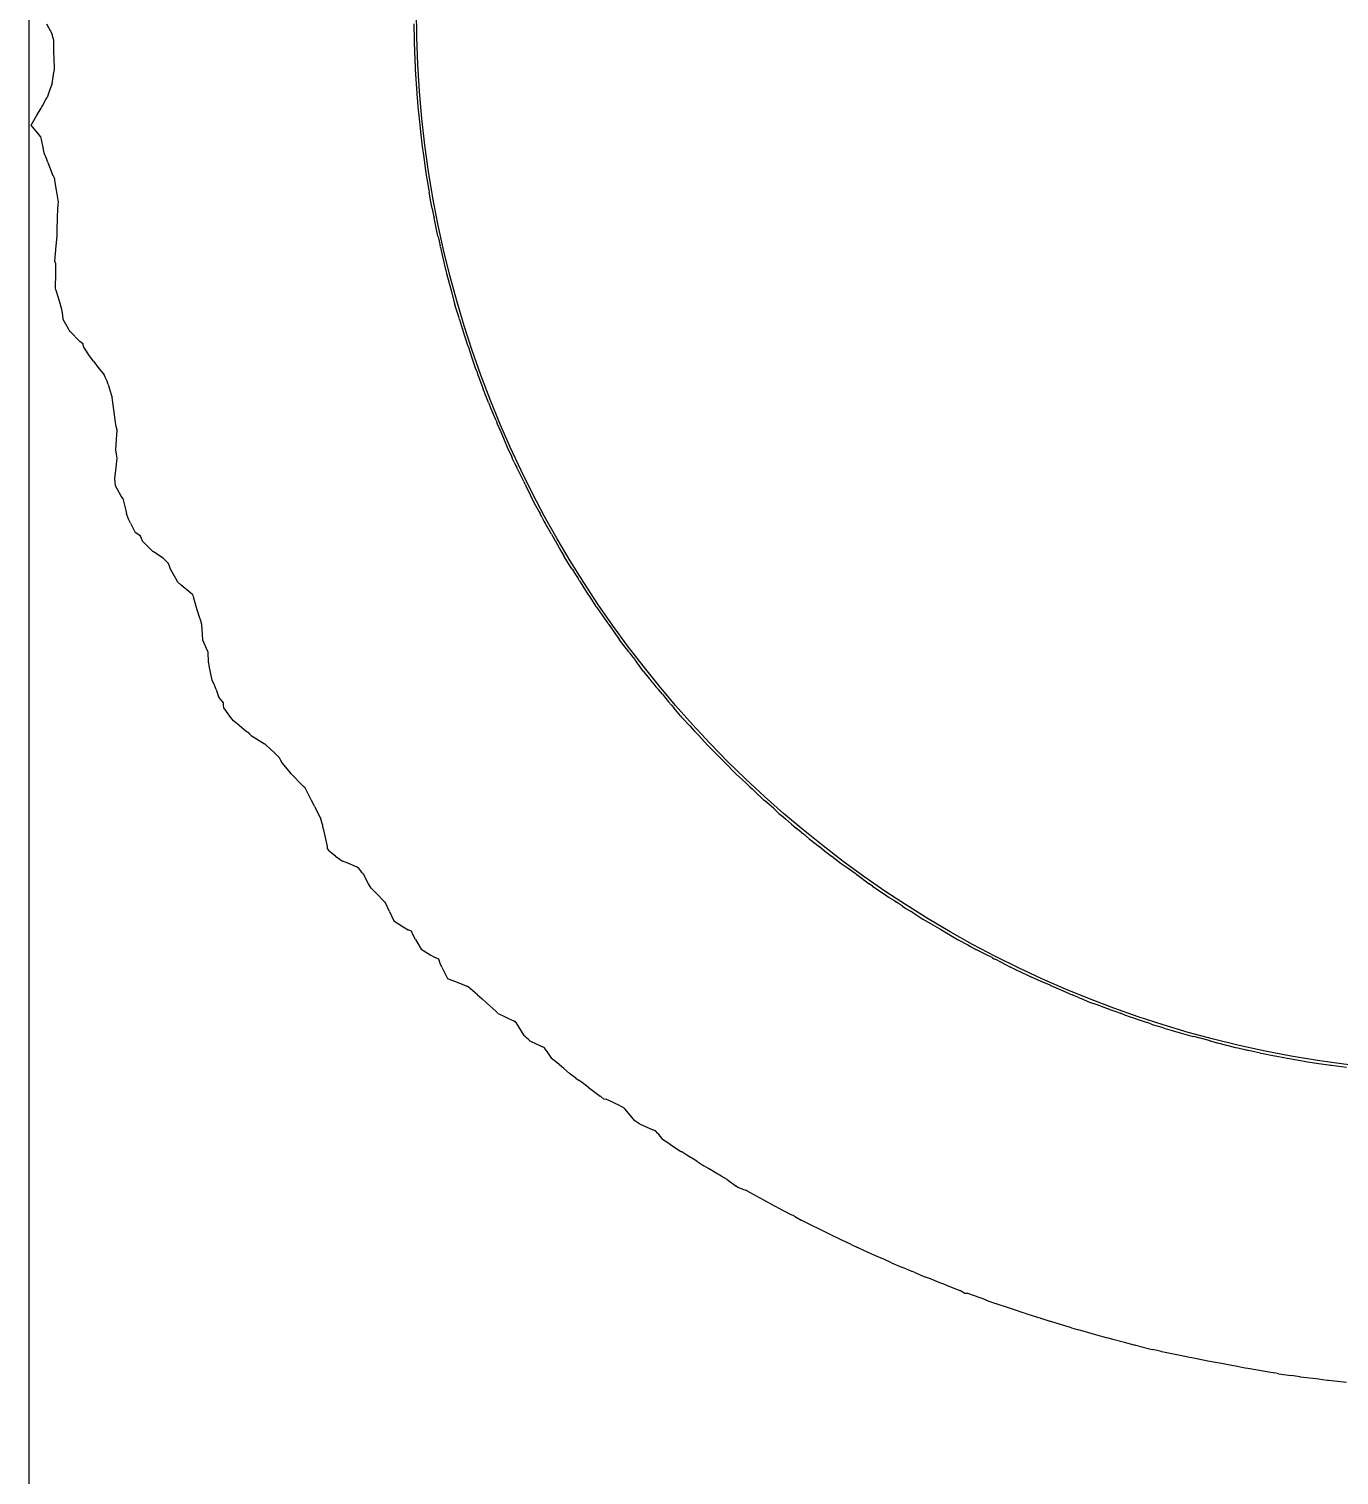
# Model space of a CAD drawing. Extents: x -27 to 218, y -64 to 34.
# Drawn here: x -26.91 to -11.57, y -17.16 to -0.22 of the extents above; entities that cross this region are included whole.
import ezdxf

# ---------------------------------------------------------------- set-up
doc = ezdxf.new("R2010")
doc.units = 0

msp = doc.modelspace()

# ---------------------------------------------------------------- linework, layer by layer
at = {"layer": 'BOUNDING_BOX'}
msp.add_line((-26.9146, 16.7696), (-26.9146, -32.804), dxfattribs=at)
at = {"layer": 'MIDPLANE_Z0_OUTLINE'}
for p, q in [((-26.7094, -0.1634), (-26.6433, -0.2856)), ((-22.4065, -0.1634), (-22.4033, -0.3611)), ((-26.6333, -0.3218), (-26.6433, -0.2856)), ((-26.6237, -0.3565), (-26.6333, -0.3218)), ((-26.6237, -0.3639), (-26.6237, -0.3565)), ((-26.6236, -0.3761), (-26.6237, -0.3639)), ((-26.6209, -0.4884), (-26.6236, -0.3761)), ((-26.6164, -0.6742), (-26.6209, -0.4884)), ((-22.4033, -0.3611), (-22.4032, -0.3663)), ((-22.4032, -0.3663), (-22.403, -0.3761)), ((-22.403, -0.3761), (-22.3984, -0.4884)), ((-22.3984, -0.4884), (-22.3907, -0.6736)), ((-26.6162, -0.6846), (-26.6164, -0.6742)), ((-22.3907, -0.6736), (-22.3903, -0.6838)), ((-26.6433, -0.8646), (-26.6347, -0.8134)), ((-26.6347, -0.8134), (-26.6255, -0.7588)), ((-26.6255, -0.7588), (-26.6159, -0.7011)), ((-26.6159, -0.7011), (-26.6162, -0.6846)), ((-22.3903, -0.6838), (-22.3895, -0.7011)), ((-22.3895, -0.7011), (-22.3821, -0.8134)), ((-22.3821, -0.8134), (-22.3711, -0.9789)), ((-26.673, -0.9454), (-26.7027, -1.0261)), ((-26.6433, -0.8646), (-26.673, -0.9454)), ((-22.3711, -0.9789), (-22.3697, -0.998)), ((-22.3697, -0.998), (-22.3677, -1.0261)), ((-26.8239, -1.2443), (-26.7698, -1.1527)), ((-26.7698, -1.1527), (-26.7623, -1.1384)), ((-26.7623, -1.1384), (-26.7556, -1.1257)), ((-26.7556, -1.1257), (-26.7158, -1.0506)), ((-26.7158, -1.0506), (-26.7027, -1.0261)), ((-22.3677, -1.0261), (-22.3574, -1.1384)), ((-22.3574, -1.1384), (-22.3447, -1.2775)), ((-26.887, -1.3511), (-26.8239, -1.2443)), ((-26.7956, -1.4634), (-26.887, -1.3511)), ((-22.3447, -1.2775), (-22.3413, -1.3112)), ((-22.3413, -1.3112), (-22.3373, -1.3511)), ((-22.3373, -1.3511), (-22.3242, -1.4634)), ((-26.7777, -1.4855), (-26.7956, -1.4634)), ((-26.7777, -1.4855), (-26.7556, -1.5939)), ((-22.3242, -1.4634), (-22.3118, -1.5696)), ((-26.7556, -1.5939), (-26.7388, -1.6761)), ((-26.7367, -1.6809), (-26.7388, -1.6761)), ((-26.7101, -1.7429), (-26.7367, -1.6809)), ((-22.3118, -1.5696), (-22.3043, -1.6278)), ((-22.3043, -1.6278), (-22.298, -1.6761)), ((-22.298, -1.6761), (-22.2821, -1.7884)), ((-26.6929, -1.7884), (-26.7101, -1.7429)), ((-26.6929, -1.7884), (-26.6433, -1.9204)), ((-22.2821, -1.7884), (-22.2726, -1.8554)), ((-22.2726, -1.8554), (-22.2561, -1.9599)), ((-26.6277, -1.9476), (-26.6433, -1.9204)), ((-26.6139, -1.9718), (-26.6277, -1.9476)), ((-26.6127, -1.9833), (-26.6139, -1.9718)), ((-26.6108, -2.0011), (-26.6127, -1.9833)), ((-26.5923, -2.1134), (-26.6108, -2.0011)), ((-22.2561, -1.9599), (-22.2496, -2.0011)), ((-22.2496, -2.0011), (-22.2308, -2.1134)), ((-26.5693, -2.2522), (-26.5923, -2.1134)), ((-22.2308, -2.1134), (-22.2272, -2.135)), ((-22.2056, -2.2513), (-22.2272, -2.135)), ((-26.5779, -2.4384), (-26.5741, -2.3261)), ((-26.5741, -2.3261), (-26.5715, -2.2849)), ((-26.5715, -2.2849), (-26.5693, -2.2522)), ((-22.1917, -2.3261), (-22.2056, -2.2513)), ((-22.1917, -2.3261), (-22.1907, -2.3312)), ((-22.1907, -2.3312), (-22.1758, -2.4086)), ((-26.5829, -2.5907), (-26.5779, -2.4384)), ((-22.1758, -2.4086), (-22.1694, -2.4384)), ((-22.1241, -2.6511), (-22.1694, -2.4384)), ((-26.5951, -2.7634), (-26.5851, -2.6511)), ((-26.5851, -2.6511), (-26.5838, -2.6163)), ((-26.5838, -2.6163), (-26.5829, -2.5907)), ((-22.1241, -2.6511), (-22.1226, -2.6583)), ((-22.1226, -2.6583), (-22.1186, -2.6764)), ((-22.1186, -2.6764), (-22.0978, -2.7634)), ((-26.611, -2.9438), (-26.5951, -2.7634)), ((-22.0933, -2.7823), (-22.0978, -2.7634)), ((-22.0933, -2.7823), (-22.0881, -2.8056)), ((-22.0881, -2.8056), (-22.0581, -2.941)), ((-26.6061, -2.9569), (-26.611, -2.9438)), ((-26.599, -2.9761), (-26.6061, -2.9569)), ((-26.6001, -3.0884), (-26.599, -2.9761)), ((-22.0581, -2.941), (-22.0547, -2.9548)), ((-22.0547, -2.9548), (-22.0495, -2.9761)), ((-22.0495, -2.9761), (-22.0217, -3.0884)), ((-26.6018, -3.2597), (-26.6001, -3.0884)), ((-22.0217, -3.0884), (-21.9938, -3.2016)), ((-21.9938, -3.2016), (-21.9783, -3.2578)), ((-26.5978, -3.2768), (-26.6018, -3.2597)), ((-26.592, -3.3011), (-26.5978, -3.2768)), ((-26.5574, -3.4134), (-26.592, -3.3011)), ((-21.9783, -3.2578), (-21.9663, -3.3011)), ((-21.9663, -3.3011), (-21.9356, -3.4134)), ((-26.5276, -3.5104), (-26.5574, -3.4134)), ((-26.5184, -3.5777), (-26.5276, -3.5104)), ((-21.9356, -3.4134), (-21.9238, -3.4566)), ((-21.8806, -3.5984), (-21.9238, -3.4566)), ((-26.5118, -3.6261), (-26.5184, -3.5777)), ((-26.4526, -3.7384), (-26.5118, -3.6261)), ((-21.8721, -3.6261), (-21.8806, -3.5984)), ((-21.8721, -3.6261), (-21.8712, -3.6292)), ((-21.8712, -3.6292), (-21.8482, -3.706)), ((-21.8482, -3.706), (-21.8374, -3.7384)), ((-26.445, -3.7529), (-26.4526, -3.7384)), ((-26.4306, -3.7679), (-26.445, -3.7529)), ((-26.3183, -3.8848), (-26.4306, -3.7679)), ((-26.2975, -3.901), (-26.3183, -3.8848)), ((-21.7683, -3.9457), (-21.8374, -3.7384)), ((-26.281, -3.9139), (-26.2975, -3.901)), ((-26.2773, -3.9292), (-26.281, -3.9139)), ((-26.2719, -3.9511), (-26.2773, -3.9292)), ((-26.1954, -4.0634), (-26.2719, -3.9511)), ((-26.159, -4.1168), (-26.1954, -4.0634)), ((-21.7683, -3.9457), (-21.7673, -3.9489)), ((-21.7673, -3.9489), (-21.767, -3.9498)), ((-21.767, -3.9498), (-21.7669, -3.9501)), ((-21.7669, -3.9501), (-21.7666, -3.9511)), ((-21.7666, -3.9511), (-21.7293, -4.0634)), ((-21.7293, -4.0634), (-21.6859, -4.1938)), ((-26.159, -4.1168), (-26.1056, -4.1845)), ((-26.1056, -4.1845), (-26.033, -4.2761)), ((-21.6859, -4.1938), (-21.6697, -4.2372)), ((-26.0299, -4.2826), (-26.033, -4.2761)), ((-26.0202, -4.3031), (-26.0299, -4.2826)), ((-25.9957, -4.3601), (-26.0202, -4.3031)), ((-25.9933, -4.3657), (-25.9957, -4.3601)), ((-25.9866, -4.3884), (-25.9933, -4.3657)), ((-25.9866, -4.3884), (-25.9395, -4.5473)), ((-21.6697, -4.2372), (-21.6552, -4.2761)), ((-21.6552, -4.2761), (-21.6149, -4.3884)), ((-21.6149, -4.3884), (-21.5992, -4.432)), ((-25.9353, -4.5707), (-25.9395, -4.5473)), ((-25.9299, -4.6011), (-25.9353, -4.5707)), ((-21.5556, -4.5405), (-21.5992, -4.432)), ((-21.5312, -4.6011), (-21.5556, -4.5405)), ((-25.9164, -4.7134), (-25.9299, -4.6011)), ((-25.9018, -4.8346), (-25.9164, -4.7134)), ((-21.5312, -4.6011), (-21.5286, -4.6077)), ((-21.5286, -4.6077), (-21.5067, -4.6645)), ((-21.5067, -4.6645), (-21.4856, -4.7134)), ((-21.4433, -4.8116), (-21.4856, -4.7134)), ((-25.8915, -4.8828), (-25.9018, -4.8346)), ((-25.8822, -4.9261), (-25.8915, -4.8828)), ((-21.4433, -4.8116), (-21.428, -4.8503)), ((-21.428, -4.8503), (-21.4108, -4.8937)), ((-21.4108, -4.8937), (-21.4051, -4.9066)), ((-21.4051, -4.9066), (-21.3964, -4.9261)), ((-25.8977, -5.1555), (-25.8898, -5.0384)), ((-25.8898, -5.0384), (-25.8822, -4.9261)), ((-21.3964, -4.9261), (-21.349, -5.0384)), ((-21.349, -5.0384), (-21.3138, -5.1216)), ((-25.8893, -5.2059), (-25.8977, -5.1555)), ((-25.8817, -5.2511), (-25.8893, -5.2059)), ((-21.3138, -5.1216), (-21.2622, -5.2301)), ((-21.2622, -5.2301), (-21.2522, -5.2511)), ((-25.9078, -5.4906), (-25.894, -5.3634)), ((-25.894, -5.3634), (-25.8817, -5.2511)), ((-21.2306, -5.2991), (-21.2522, -5.2511)), ((-21.2306, -5.2991), (-21.2106, -5.3434)), ((-21.2106, -5.3434), (-21.2005, -5.3634)), ((-21.1183, -5.5262), (-21.2005, -5.3634)), ((-25.9047, -5.5319), (-25.9078, -5.4906)), ((-25.9015, -5.5761), (-25.9047, -5.5319)), ((-25.8367, -5.6884), (-25.9015, -5.5761)), ((-21.1183, -5.5262), (-21.1088, -5.5468)), ((-21.1088, -5.5468), (-21.1025, -5.5604)), ((-21.1025, -5.5604), (-21.0995, -5.5661)), ((-21.0995, -5.5661), (-21.0943, -5.5761)), ((-21.0943, -5.5761), (-21.0393, -5.6884)), ((-25.8161, -5.724), (-25.8367, -5.6884)), ((-25.8161, -5.724), (-25.7806, -5.8653)), ((-21.0393, -5.6884), (-20.9953, -5.7781)), ((-25.7806, -5.8653), (-25.7716, -5.9011)), ((-25.7704, -5.9041), (-25.7716, -5.9011)), ((-25.7433, -5.9761), (-25.7704, -5.9041)), ((-20.9953, -5.7781), (-20.9384, -5.881)), ((-20.9384, -5.881), (-20.9273, -5.9011)), ((-20.9056, -5.9431), (-20.9273, -5.9011)), ((-25.7241, -6.0134), (-25.7433, -5.9761)), ((-25.7241, -6.0134), (-25.6683, -6.1216)), ((-20.9056, -5.9431), (-20.8815, -5.9894)), ((-20.8815, -5.9894), (-20.8675, -6.0134)), ((-20.7933, -6.1408), (-20.8675, -6.0134)), ((-25.6393, -6.1437), (-25.6683, -6.1216)), ((-25.609, -6.1668), (-25.6393, -6.1437)), ((-25.5974, -6.1946), (-25.609, -6.1668)), ((-25.5843, -6.2261), (-25.5974, -6.1946)), ((-25.4701, -6.3384), (-25.5843, -6.2261)), ((-20.7933, -6.1408), (-20.7773, -6.1707)), ((-20.7773, -6.1707), (-20.7636, -6.1965)), ((-20.7636, -6.1965), (-20.7565, -6.2083)), ((-20.7565, -6.2083), (-20.7458, -6.2261)), ((-20.7458, -6.2261), (-20.6827, -6.3384)), ((-25.4628, -6.3456), (-25.4701, -6.3384)), ((-25.4556, -6.3504), (-25.4628, -6.3456)), ((-25.3433, -6.4242), (-25.4556, -6.3504)), ((-25.3152, -6.4507), (-25.3433, -6.4242)), ((-20.6827, -6.3384), (-20.6459, -6.4037)), ((-20.5806, -6.5068), (-20.6459, -6.4037)), ((-25.278, -6.4858), (-25.3152, -6.4507)), ((-25.2678, -6.5168), (-25.278, -6.4858)), ((-25.2565, -6.5511), (-25.2678, -6.5168)), ((-25.1937, -6.6634), (-25.2565, -6.5511)), ((-20.5525, -6.5511), (-20.5806, -6.5068)), ((-20.5525, -6.5511), (-20.5488, -6.5573)), ((-20.5488, -6.5573), (-20.5212, -6.604)), ((-20.5212, -6.604), (-20.4817, -6.6634)), ((-25.1711, -6.7039), (-25.1937, -6.6634)), ((-25.1306, -6.7379), (-25.1711, -6.7039)), ((-25.0183, -6.8318), (-25.1306, -6.7379)), ((-20.4683, -6.6836), (-20.4817, -6.6634)), ((-20.4683, -6.6836), (-20.4571, -6.7019)), ((-20.4571, -6.7019), (-20.3955, -6.8033)), ((-25.0039, -6.8435), (-25.0183, -6.8318)), ((-24.9939, -6.8517), (-25.0039, -6.8435)), ((-24.9911, -6.8613), (-24.9939, -6.8517)), ((-24.9869, -6.8761), (-24.9911, -6.8613)), ((-24.9542, -6.9884), (-24.9869, -6.8761)), ((-20.3955, -6.8033), (-20.3678, -6.8436)), ((-20.3678, -6.8436), (-20.3454, -6.8761)), ((-20.3454, -6.8761), (-20.2736, -6.9884)), ((-24.9205, -7.1033), (-24.9542, -6.9884)), ((-24.9028, -7.1594), (-24.9205, -7.1033)), ((-20.2736, -6.9884), (-20.2666, -6.9994)), ((-20.2666, -6.9994), (-20.2556, -7.0147)), ((-20.2556, -7.0147), (-20.1433, -7.1705)), ((-24.8896, -7.2011), (-24.9028, -7.1594)), ((-24.8815, -7.3134), (-24.8896, -7.2011)), ((-20.1433, -7.1705), (-20.1356, -7.1822)), ((-20.1356, -7.1822), (-20.1311, -7.189)), ((-20.1311, -7.189), (-20.1279, -7.1933)), ((-20.1279, -7.1933), (-20.1221, -7.2011)), ((-20.1221, -7.2011), (-20.0448, -7.3134)), ((-24.8763, -7.3841), (-24.8815, -7.3134)), ((-24.8174, -7.517), (-24.8763, -7.3841)), ((-20.0448, -7.3134), (-19.9982, -7.381)), ((-19.9306, -7.4678), (-19.9982, -7.381)), ((-24.8133, -7.5261), (-24.8174, -7.517)), ((-24.8128, -7.6384), (-24.8133, -7.5261)), ((-19.8851, -7.5261), (-19.9306, -7.4678)), ((-19.8851, -7.5261), (-19.8801, -7.533)), ((-19.8801, -7.533), (-19.8571, -7.5649)), ((-19.8571, -7.5649), (-19.8225, -7.6076)), ((-19.8225, -7.6076), (-19.8183, -7.6128)), ((-19.8183, -7.6128), (-19.7993, -7.6384)), ((-24.8127, -7.6456), (-24.8128, -7.6384)), ((-24.8127, -7.6456), (-24.8056, -7.6831)), ((-24.8056, -7.6831), (-24.7735, -7.8511)), ((-19.7168, -7.7497), (-19.7993, -7.6384)), ((-19.7168, -7.7497), (-19.6476, -7.8319)), ((-24.7696, -7.8576), (-24.7735, -7.8511)), ((-24.7434, -7.9012), (-24.7696, -7.8576)), ((-24.7214, -7.9634), (-24.7434, -7.9012)), ((-19.6476, -7.8319), (-19.6315, -7.8511)), ((-19.6056, -7.8846), (-19.6315, -7.8511)), ((-19.6056, -7.8846), (-19.5711, -7.929)), ((-19.5711, -7.929), (-19.5411, -7.9634)), ((-24.7214, -7.9634), (-24.6933, -8.0427)), ((-24.6699, -8.0743), (-24.6933, -8.0427)), ((-24.6364, -8.1193), (-24.6699, -8.0743)), ((-24.634, -8.1437), (-24.6364, -8.1193)), ((-19.4933, -8.0181), (-19.5411, -7.9634)), ((-19.4933, -8.0181), (-19.4701, -8.0471)), ((-19.4701, -8.0471), (-19.4231, -8.1059)), ((-19.4231, -8.1059), (-19.3858, -8.147)), ((-24.6308, -8.1761), (-24.634, -8.1437)), ((-24.5487, -8.2884), (-24.6308, -8.1761)), ((-24.5199, -8.3278), (-24.5487, -8.2884)), ((-19.3858, -8.147), (-19.3594, -8.1761)), ((-19.2806, -8.2706), (-19.3594, -8.1761)), ((-19.2806, -8.2706), (-19.2725, -8.2803)), ((-19.2725, -8.2803), (-19.2648, -8.2884)), ((-19.1683, -8.3909), (-19.2648, -8.2884)), ((-24.4806, -8.361), (-24.5199, -8.3278)), ((-24.3683, -8.4556), (-24.4806, -8.361)), ((-24.3504, -8.4648), (-24.3683, -8.4556)), ((-24.3382, -8.4711), (-24.3504, -8.4648)), ((-19.1683, -8.3909), (-19.1438, -8.4194)), ((-19.1438, -8.4194), (-19.1173, -8.4501)), ((-19.1173, -8.4501), (-19.0924, -8.4755)), ((-24.327, -8.4837), (-24.3382, -8.4711)), ((-24.3116, -8.5011), (-24.327, -8.4837)), ((-24.3116, -8.5011), (-24.1556, -8.5981)), ((-24.1461, -8.6039), (-24.1556, -8.5981)), ((-24.1358, -8.6134), (-24.1461, -8.6039)), ((-24.1358, -8.6134), (-24.0433, -8.6985)), ((-19.0924, -8.4755), (-19.0673, -8.5011)), ((-19.0673, -8.5011), (-18.9665, -8.6134)), ((-18.9665, -8.6134), (-18.9613, -8.6192)), ((-18.9613, -8.6192), (-18.9556, -8.6249)), ((-18.9556, -8.6249), (-18.8433, -8.7355)), ((-24.0156, -8.7256), (-24.0433, -8.6985)), ((-23.9787, -8.7616), (-24.0156, -8.7256)), ((-23.9624, -8.7935), (-23.9787, -8.7616)), ((-23.9458, -8.8261), (-23.9624, -8.7935)), ((-18.8433, -8.7355), (-18.8204, -8.7602)), ((-18.8204, -8.7602), (-18.7997, -8.7825)), ((-18.7997, -8.7825), (-18.778, -8.8031)), ((-18.778, -8.8031), (-18.7537, -8.8261)), ((-23.8519, -8.9384), (-23.9458, -8.8261)), ((-23.8422, -8.95), (-23.8519, -8.9384)), ((-23.8306, -8.9622), (-23.8422, -8.95)), ((-23.7183, -9.0799), (-23.8306, -8.9622)), ((-18.7537, -8.8261), (-18.6452, -8.9384)), ((-18.6452, -8.9384), (-18.638, -8.9459)), ((-18.638, -8.9459), (-18.6306, -8.9527)), ((-18.6306, -8.9527), (-18.5183, -9.0556)), ((-23.6966, -9.0976), (-23.7183, -9.0799)), ((-23.6791, -9.1119), (-23.6966, -9.0976)), ((-23.6711, -9.1286), (-23.6791, -9.1119)), ((-23.6602, -9.1511), (-23.6711, -9.1286)), ((-18.5183, -9.0556), (-18.4937, -9.0802)), ((-18.4937, -9.0802), (-18.4705, -9.1034)), ((-18.4705, -9.1034), (-18.4434, -9.1272)), ((-18.4434, -9.1272), (-18.4162, -9.1511)), ((-23.6042, -9.2634), (-23.6602, -9.1511)), ((-23.5713, -9.3291), (-23.6042, -9.2634)), ((-18.3056, -9.2575), (-18.4162, -9.1511)), ((-18.3056, -9.2575), (-18.3026, -9.2604)), ((-18.3026, -9.2604), (-18.2991, -9.2634)), ((-18.1933, -9.3535), (-18.2991, -9.2634)), ((-23.5713, -9.3291), (-23.5056, -9.4588)), ((-23.5056, -9.4588), (-23.4968, -9.4761)), ((-23.4959, -9.4792), (-23.4968, -9.4761)), ((-23.4733, -9.5561), (-23.4959, -9.4792)), ((-18.1933, -9.3535), (-18.1648, -9.3799)), ((-18.1648, -9.3799), (-18.1297, -9.4125)), ((-18.1297, -9.4125), (-18.0821, -9.4513)), ((-18.0821, -9.4513), (-18.0517, -9.4761)), ((-17.9806, -9.5396), (-18.0517, -9.4761)), ((-23.4663, -9.5884), (-23.4733, -9.5561)), ((-23.4663, -9.5884), (-23.4202, -9.8011)), ((-17.9806, -9.5396), (-17.9548, -9.5626)), ((-17.9548, -9.5626), (-17.9222, -9.5884)), ((-17.8683, -9.631), (-17.9222, -9.5884)), ((-17.8683, -9.631), (-17.8429, -9.6528)), ((-17.8429, -9.6528), (-17.7768, -9.7096)), ((-23.4189, -9.8072), (-23.4202, -9.8011)), ((-23.4154, -9.8232), (-23.4189, -9.8072)), ((-23.3975, -9.8532), (-23.4154, -9.8232)), ((-17.7768, -9.7096), (-17.6564, -9.8008)), ((-17.6564, -9.8008), (-17.656, -9.8011)), ((-17.6556, -9.8014), (-17.656, -9.8011)), ((-17.6556, -9.8014), (-17.5943, -9.8521)), ((-23.3933, -9.8603), (-23.3975, -9.8532)), ((-23.3218, -9.9134), (-23.3933, -9.8603)), ((-23.3218, -9.9134), (-23.2407, -9.9735)), ((-23.1806, -9.9973), (-23.2407, -9.9735)), ((-17.5943, -9.8521), (-17.5484, -9.8859)), ((-17.5484, -9.8859), (-17.5433, -9.8897)), ((-17.5433, -9.8897), (-17.5135, -9.9134)), ((-17.4116, -9.9945), (-17.5135, -9.9134)), ((-23.0683, -10.0413), (-23.1806, -9.9973)), ((-23.0467, -10.0643), (-23.0683, -10.0413)), ((-23.0272, -10.085), (-23.0467, -10.0643)), ((-23.0132, -10.1036), (-23.0272, -10.085)), ((-22.9961, -10.1261), (-23.0132, -10.1036)), ((-22.9356, -10.2384), (-22.9961, -10.1261)), ((-17.3306, -10.0515), (-17.4116, -9.9945)), ((-17.2244, -10.1261), (-17.3306, -10.0515)), ((-17.2244, -10.1261), (-17.223, -10.1271)), ((-17.223, -10.1271), (-17.2209, -10.1287)), ((-17.2209, -10.1287), (-17.2193, -10.1298)), ((-17.2193, -10.1298), (-17.2183, -10.1306)), ((-17.2183, -10.1306), (-17.072, -10.2384)), ((-22.9074, -10.2902), (-22.9356, -10.2384)), ((-22.9074, -10.2902), (-22.8556, -10.3415)), ((-17.0337, -10.2666), (-17.072, -10.2384)), ((-17.0337, -10.2666), (-17.0056, -10.285)), ((-17.0056, -10.285), (-16.8933, -10.3582)), ((-22.8556, -10.3415), (-22.7447, -10.4511)), ((-22.7447, -10.4512), (-22.7447, -10.4511)), ((-22.7442, -10.452), (-22.7447, -10.4512)), ((-22.7434, -10.4536), (-22.7442, -10.452)), ((-22.7433, -10.4536), (-22.7434, -10.4536)), ((-22.6921, -10.5634), (-22.7433, -10.4536)), ((-16.8933, -10.3582), (-16.865, -10.3782)), ((-16.865, -10.3782), (-16.8388, -10.3966)), ((-16.8388, -10.3966), (-16.7852, -10.4299)), ((-16.7852, -10.4299), (-16.7511, -10.4511)), ((-16.6806, -10.4991), (-16.7511, -10.4511)), ((-16.6806, -10.4991), (-16.6423, -10.5251)), ((-22.6921, -10.5634), (-22.6406, -10.6734)), ((-16.6423, -10.5251), (-16.579, -10.5634)), ((-16.5683, -10.5699), (-16.579, -10.5634)), ((-16.5683, -10.5699), (-16.5614, -10.5743)), ((-16.5614, -10.5743), (-16.4432, -10.651)), ((-16.4432, -10.651), (-16.3556, -10.7014)), ((-22.6406, -10.6734), (-22.5306, -10.74)), ((-22.5306, -10.74), (-22.4706, -10.7761)), ((-22.4628, -10.7793), (-22.4706, -10.7761)), ((-22.4336, -10.7915), (-22.4628, -10.7793)), ((-22.4214, -10.8223), (-22.4336, -10.7915)), ((-22.4183, -10.8303), (-22.4214, -10.8223)), ((-22.3863, -10.8884), (-22.4183, -10.8303)), ((-16.3556, -10.7014), (-16.2433, -10.7658)), ((-16.2433, -10.7658), (-16.239, -10.7684)), ((-16.239, -10.7684), (-16.2369, -10.7697)), ((-16.2369, -10.7697), (-16.2329, -10.7719)), ((-16.2329, -10.7719), (-16.2252, -10.7761)), ((-16.2252, -10.7761), (-16.0371, -10.8884)), ((-22.3863, -10.8884), (-22.3219, -11.0047)), ((-22.3219, -11.0047), (-22.2056, -11.0722)), ((-16.0371, -10.8884), (-16.033, -10.8909)), ((-16.033, -10.8909), (-16.0306, -10.8922)), ((-16.0306, -10.8922), (-15.9183, -10.9517)), ((-15.9183, -10.9517), (-15.8837, -10.9713)), ((-15.8837, -10.9713), (-15.8229, -11.0057)), ((-15.7056, -11.0646), (-15.8229, -11.0057)), ((-22.2056, -11.0722), (-22.1555, -11.1011)), ((-22.1474, -11.1044), (-22.1555, -11.1011)), ((-22.1111, -11.119), (-22.1474, -11.1044)), ((-22.0957, -11.1697), (-22.1111, -11.119)), ((-22.0933, -11.1778), (-22.0957, -11.1697)), ((-22.0763, -11.2134), (-22.0933, -11.1778)), ((-15.6326, -11.1011), (-15.7056, -11.0646)), ((-15.6326, -11.1011), (-15.6259, -11.1048)), ((-15.6259, -11.1048), (-15.6072, -11.115)), ((-15.6072, -11.115), (-15.5976, -11.1197)), ((-15.5976, -11.1197), (-15.5933, -11.1218)), ((-15.5933, -11.1218), (-15.4167, -11.2134)), ((-22.0763, -11.2134), (-22.013, -11.3458)), ((-22.013, -11.3458), (-21.8806, -11.3994)), ((-15.3929, -11.2257), (-15.4167, -11.2134)), ((-15.3929, -11.2257), (-15.3806, -11.2314)), ((-15.3806, -11.2314), (-15.2683, -11.2832)), ((-15.2683, -11.2832), (-15.2313, -11.3013)), ((-15.2313, -11.3013), (-15.1723, -11.3301)), ((-15.0556, -11.3807), (-15.1723, -11.3301)), ((-21.8806, -11.3994), (-21.8139, -11.4261)), ((-21.8066, -11.4289), (-21.8139, -11.4261)), ((-21.7811, -11.4389), (-21.8066, -11.4289)), ((-21.772, -11.4422), (-21.7811, -11.4389)), ((-21.7683, -11.4435), (-21.772, -11.4422)), ((-21.6595, -11.5384), (-21.7683, -11.4435)), ((-14.9508, -11.4261), (-15.0556, -11.3807)), ((-14.9508, -11.4261), (-14.9488, -11.4271)), ((-14.9488, -11.4271), (-14.9457, -11.4285)), ((-14.9457, -11.4285), (-14.9443, -11.4291)), ((-14.9443, -11.4291), (-14.9433, -11.4295)), ((-14.9433, -11.4295), (-14.7306, -11.524)), ((-21.6595, -11.5384), (-21.6039, -11.5867)), ((-21.5556, -11.6312), (-21.6039, -11.5867)), ((-21.4433, -11.7343), (-21.5556, -11.6312)), ((-14.7306, -11.524), (-14.7206, -11.5284)), ((-14.7206, -11.5284), (-14.6954, -11.5384)), ((-14.6183, -11.5689), (-14.6954, -11.5384)), ((-14.6183, -11.5689), (-14.5906, -11.5804)), ((-14.5906, -11.5804), (-14.4895, -11.6223)), ((-14.4895, -11.6223), (-14.4056, -11.6533)), ((-14.4056, -11.6533), (-14.2933, -11.6947)), ((-21.4378, -11.7391), (-21.4433, -11.7343)), ((-21.4343, -11.7422), (-21.4378, -11.7391)), ((-21.4304, -11.7457), (-21.4343, -11.7422)), ((-21.4241, -11.7511), (-21.4304, -11.7457)), ((-21.4241, -11.7511), (-21.2306, -11.8471)), ((-21.2197, -11.8525), (-21.2306, -11.8471)), ((-21.2128, -11.8634), (-21.2197, -11.8525)), ((-14.2933, -11.6947), (-14.2694, -11.7039)), ((-14.2694, -11.7039), (-14.2525, -11.7104)), ((-14.2525, -11.7104), (-14.172, -11.7379)), ((-14.172, -11.7379), (-14.1334, -11.7511)), ((-14.0806, -11.7708), (-14.1334, -11.7511)), ((-14.0806, -11.7708), (-14.0131, -11.796)), ((-14.0131, -11.796), (-13.9773, -11.808)), ((-13.9773, -11.808), (-13.9683, -11.811)), ((-13.9683, -11.811), (-13.8163, -11.8634)), ((-21.2128, -11.8634), (-21.1183, -12.0144)), ((-21.0994, -12.0305), (-21.1183, -12.0144)), ((-13.7711, -11.879), (-13.8163, -11.8634)), ((-13.7711, -11.879), (-13.7556, -11.8838)), ((-13.7556, -11.8838), (-13.6433, -11.9184)), ((-13.6433, -11.9184), (-13.6037, -11.9309)), ((-13.6037, -11.9309), (-13.5234, -11.9562)), ((-13.5234, -11.9562), (-13.4306, -11.9824)), ((-13.4306, -11.9824), (-13.3183, -12.014)), ((-13.3183, -12.014), (-13.2904, -12.022)), ((-13.2904, -12.022), (-13.27, -12.0278)), ((-21.085, -12.0428), (-21.0994, -12.0305)), ((-21.067, -12.0578), (-21.085, -12.0428)), ((-21.0453, -12.0761), (-21.067, -12.0578)), ((-21.0453, -12.0761), (-20.9056, -12.1438)), ((-20.8755, -12.1583), (-20.9056, -12.1438)), ((-20.8559, -12.1884), (-20.8755, -12.1583)), ((-20.8559, -12.1884), (-20.7933, -12.2842)), ((-13.1056, -12.0699), (-13.27, -12.0278)), ((-13.0813, -12.0761), (-13.1056, -12.0699)), ((-13.0813, -12.0761), (-13.074, -12.0781)), ((-13.074, -12.0781), (-13.0124, -12.0952)), ((-13.0124, -12.0952), (-12.9991, -12.0986)), ((-12.9991, -12.0986), (-12.9933, -12.1)), ((-12.9933, -12.1), (-12.7806, -12.1534)), ((-12.7806, -12.1534), (-12.7526, -12.1604)), ((-12.7526, -12.1604), (-12.6717, -12.1787)), ((-12.6717, -12.1787), (-12.6683, -12.1795)), ((-12.6683, -12.1795), (-12.6283, -12.1884)), ((-12.4871, -12.2199), (-12.6283, -12.1884)), ((-20.7637, -12.3082), (-20.7933, -12.2842)), ((-20.7287, -12.3365), (-20.7637, -12.3082)), ((-20.6774, -12.3772), (-20.7287, -12.3365)), ((-12.4871, -12.2199), (-12.4556, -12.2263)), ((-12.4556, -12.2263), (-12.3433, -12.2488)), ((-12.3433, -12.2488), (-12.2985, -12.2575)), ((-12.2985, -12.2575), (-12.2158, -12.2736)), ((-12.2158, -12.2736), (-12.1306, -12.2885)), ((-12.1306, -12.2885), (-12.0183, -12.3081)), ((-12.0183, -12.3081), (-11.9769, -12.3149)), ((-11.9769, -12.3149), (-11.9385, -12.3213)), ((-11.9385, -12.3213), (-11.8056, -12.341)), ((-11.8056, -12.341), (-11.6933, -12.3577)), ((-11.6933, -12.3577), (-11.6701, -12.3609)), ((-11.6701, -12.3609), (-11.6551, -12.363)), ((-11.6551, -12.363), (-11.4806, -12.3845)), ((-20.6472, -12.4011), (-20.6774, -12.3772)), ((-20.6472, -12.4011), (-20.5806, -12.4596)), ((-20.5519, -12.4847), (-20.5806, -12.4596)), ((-20.5092, -12.5134), (-20.5519, -12.4847)), ((-20.5092, -12.5134), (-20.4683, -12.5408)), ((-20.4477, -12.5565), (-20.4683, -12.5408)), ((-20.363, -12.6208), (-20.4477, -12.5565)), ((-20.363, -12.6208), (-20.2556, -12.7007)), ((-20.2556, -12.7007), (-20.2213, -12.7261)), ((-20.2154, -12.7309), (-20.2213, -12.7261)), ((-20.1784, -12.7612), (-20.2154, -12.7309)), ((-20.1522, -12.7635), (-20.1784, -12.7612)), ((-20.1433, -12.7643), (-20.1522, -12.7635)), ((-19.9882, -12.8384), (-20.1433, -12.7643)), ((-19.9882, -12.8384), (-19.9492, -12.857)), ((-19.9306, -12.8791), (-19.9492, -12.857)), ((-19.8183, -13.0124), (-19.9306, -12.8791)), ((-19.8045, -13.0219), (-19.8183, -13.0124)), ((-19.7954, -13.0282), (-19.8045, -13.0219)), ((-19.7811, -13.0379), (-19.7954, -13.0282)), ((-19.7617, -13.0511), (-19.7811, -13.0379)), ((-19.7617, -13.0511), (-19.6056, -13.1182)), ((-19.5739, -13.1318), (-19.6056, -13.1182)), ((-19.5484, -13.1634), (-19.5739, -13.1318)), ((-19.5484, -13.1634), (-19.4933, -13.2314)), ((-19.4604, -13.253), (-19.4933, -13.2314)), ((-19.4059, -13.2887), (-19.4604, -13.253)), ((-19.4059, -13.2887), (-19.2806, -13.3691)), ((-19.2806, -13.3691), (-19.2696, -13.3761)), ((-19.2666, -13.378), (-19.2696, -13.3761)), ((-19.2075, -13.4153), (-19.2666, -13.378)), ((-19.1754, -13.4359), (-19.2075, -13.4153)), ((-19.1683, -13.4405), (-19.1754, -13.4359)), ((-19.0906, -13.4884), (-19.1683, -13.4405)), ((-19.0906, -13.4884), (-19.0071, -13.5399)), ((-18.9556, -13.5709), (-19.0071, -13.5399)), ((-18.8433, -13.6385), (-18.9556, -13.5709)), ((-18.8209, -13.6518), (-18.8433, -13.6385)), ((-18.804, -13.6618), (-18.8209, -13.6518)), ((-18.7689, -13.6821), (-18.804, -13.6618)), ((-18.7362, -13.7011), (-18.7689, -13.6821)), ((-18.7362, -13.7011), (-18.6306, -13.7795)), ((-18.6111, -13.794), (-18.6306, -13.7795)), ((-18.556, -13.8134), (-18.6111, -13.794)), ((-18.556, -13.8134), (-18.5183, -13.8267)), ((-18.5048, -13.8342), (-18.5183, -13.8267)), ((-18.3904, -13.8982), (-18.5048, -13.8342)), ((-18.3056, -13.9446), (-18.3904, -13.8982)), ((-18.1933, -14.006), (-18.3056, -13.9446)), ((-18.185, -14.0104), (-18.1933, -14.006)), ((-18.1802, -14.013), (-18.185, -14.0104)), ((-18.1705, -14.0182), (-18.1802, -14.013)), ((-18.1554, -14.0261), (-18.1705, -14.0182)), ((-18.1554, -14.0261), (-17.9806, -14.1135)), ((-17.964, -14.1218), (-17.9806, -14.1135)), ((-17.935, -14.1384), (-17.964, -14.1218)), ((-17.935, -14.1384), (-17.8683, -14.1765)), ((-17.8389, -14.1914), (-17.8683, -14.1765)), ((-17.7525, -14.2353), (-17.8389, -14.1914)), ((-17.6556, -14.2834), (-17.7525, -14.2353)), ((-17.5433, -14.3391), (-17.6556, -14.2834)), ((-17.5381, -14.3416), (-17.5433, -14.3391)), ((-17.5352, -14.343), (-17.5381, -14.3416)), ((-17.5288, -14.346), (-17.5352, -14.343)), ((-17.5182, -14.3511), (-17.5288, -14.346)), ((-17.5182, -14.3511), (-17.3306, -14.4408)), ((-17.3152, -14.4481), (-17.3306, -14.4408)), ((-17.2824, -14.4634), (-17.3152, -14.4481)), ((-17.2824, -14.4634), (-17.2183, -14.4934)), ((-17.1919, -14.5055), (-17.2183, -14.4934)), ((-17.093, -14.5508), (-17.1919, -14.5055)), ((-17.0056, -14.5899), (-17.093, -14.5508)), ((-16.8933, -14.6402), (-17.0056, -14.5899)), ((-16.878, -14.6469), (-16.8933, -14.6402)), ((-16.8683, -14.6512), (-16.878, -14.6469)), ((-16.8413, -14.6627), (-16.8683, -14.6512)), ((-16.8102, -14.6761), (-16.8413, -14.6627)), ((-16.8102, -14.6761), (-16.6806, -14.7318)), ((-16.641, -14.7488), (-16.6806, -14.7318)), ((-16.5712, -14.7782), (-16.641, -14.7488)), ((-16.5683, -14.7794), (-16.5712, -14.7782)), ((-16.5464, -14.7884), (-16.5683, -14.7794)), ((-16.5464, -14.7884), (-16.4111, -14.8439)), ((-16.3556, -14.8662), (-16.4111, -14.8439)), ((-16.2433, -14.9113), (-16.3556, -14.8662)), ((-16.2095, -14.9244), (-16.2433, -14.9113)), ((-16.1787, -14.9365), (-16.2095, -14.9244)), ((-16.1787, -14.9365), (-16.0306, -14.993)), ((-16.0306, -14.993), (-16.0092, -15.0011)), ((-16.0042, -15.0042), (-16.0092, -15.0011)), ((-15.953, -15.0358), (-16.0042, -15.0042)), ((-15.9275, -15.0357), (-15.953, -15.0358)), ((-15.9183, -15.0356), (-15.9275, -15.0357)), ((-15.7056, -15.1126), (-15.9183, -15.0356)), ((-15.705, -15.1128), (-15.7056, -15.1126)), ((-15.7033, -15.1134), (-15.705, -15.1128)), ((-15.7033, -15.1134), (-15.5933, -15.1523)), ((-15.56, -15.1637), (-15.5933, -15.1523)), ((-15.4638, -15.1967), (-15.56, -15.1637)), ((-15.3806, -15.2246), (-15.4638, -15.1967)), ((-15.2683, -15.2624), (-15.3806, -15.2246)), ((-15.2409, -15.2712), (-15.2683, -15.2624)), ((-15.2201, -15.278), (-15.2409, -15.2712)), ((-15.0851, -15.321), (-15.2201, -15.278)), ((-15.069, -15.3261), (-15.0851, -15.321)), ((-15.069, -15.3261), (-15.0556, -15.3304)), ((-14.9737, -15.3565), (-15.0556, -15.3304)), ((-14.9509, -15.3636), (-14.9737, -15.3565)), ((-14.9433, -15.366), (-14.9509, -15.3636)), ((-14.7306, -15.4298), (-14.9433, -15.366)), ((-14.7239, -15.4318), (-14.7306, -15.4298)), ((-14.7015, -15.4384), (-14.7239, -15.4318)), ((-14.7015, -15.4384), (-14.6183, -15.463)), ((-14.5919, -15.4705), (-14.6183, -15.463)), ((-14.4717, -15.5045), (-14.5919, -15.4705)), ((-14.4056, -15.5231), (-14.4717, -15.5045)), ((-14.2933, -15.5547), (-14.4056, -15.5231)), ((-14.2547, -15.5651), (-14.2933, -15.5547)), ((-14.2173, -15.5751), (-14.2547, -15.5651)), ((-14.0806, -15.6114), (-14.2173, -15.5751)), ((-13.9683, -15.6411), (-14.0806, -15.6114)), ((-13.9632, -15.6424), (-13.9683, -15.6411)), ((-13.9603, -15.6431), (-13.9632, -15.6424)), ((-13.9468, -15.6463), (-13.9603, -15.6431)), ((-13.9268, -15.6511), (-13.9468, -15.6463)), ((-13.9268, -15.6511), (-13.7556, -15.692)), ((-13.698, -15.7058), (-13.7556, -15.692)), ((-13.6528, -15.7162), (-13.698, -15.7058)), ((-13.6433, -15.7184), (-13.6528, -15.7162)), ((-13.4309, -15.7634), (-13.6433, -15.7184)), ((-13.4309, -15.7634), (-13.4306, -15.7635)), ((-13.3183, -15.7866), (-13.4306, -15.7635)), ((-13.4306, -15.7635), (-13.4306, -15.7635)), ((-13.2911, -15.7918), (-13.3183, -15.7866)), ((-13.1594, -15.8173), (-13.2911, -15.7918)), ((-13.1056, -15.8276), (-13.1594, -15.8173)), ((-12.9933, -15.8491), (-13.1056, -15.8276)), ((-12.9469, -15.8577), (-12.9933, -15.8491)), ((-12.8861, -15.8689), (-12.9469, -15.8577)), ((-12.7806, -15.8885), (-12.8861, -15.8689)), ((-12.6683, -15.9093), (-12.7806, -15.8885)), ((-12.6363, -15.9149), (-12.6683, -15.9093)), ((-12.6114, -15.9193), (-12.6363, -15.9149)), ((-12.4556, -15.9466), (-12.6114, -15.9193)), ((-12.3433, -15.9661), (-12.4556, -15.9466)), ((-12.3379, -15.9669), (-12.3433, -15.9661)), ((-12.3346, -15.9675), (-12.3379, -15.9669)), ((-12.3085, -15.9714), (-12.3346, -15.9675)), ((-12.2776, -15.9761), (-12.3085, -15.9714)), ((-12.2776, -15.9761), (-12.1306, -15.9984)), ((-12.0524, -16.0102), (-12.1306, -15.9984)), ((-12.0268, -16.0139), (-12.0524, -16.0102)), ((-12.0183, -16.0152), (-12.0268, -16.0139)), ((-11.8056, -16.0415), (-12.0183, -16.0152)), ((-11.7639, -16.0467), (-11.8056, -16.0415)), ((-11.7027, -16.0541), (-11.7639, -16.0467)), ((-11.6933, -16.0552), (-11.7027, -16.0541)), ((-11.4806, -16.0771), (-11.6933, -16.0552))]:
    msp.add_line(p, q, dxfattribs=at)
at = {"layer": 'RING_BORE'}
msp.add_circle((-9.9264, 0), 12.45, dxfattribs=at)

doc.saveas('drawing.dxf')
